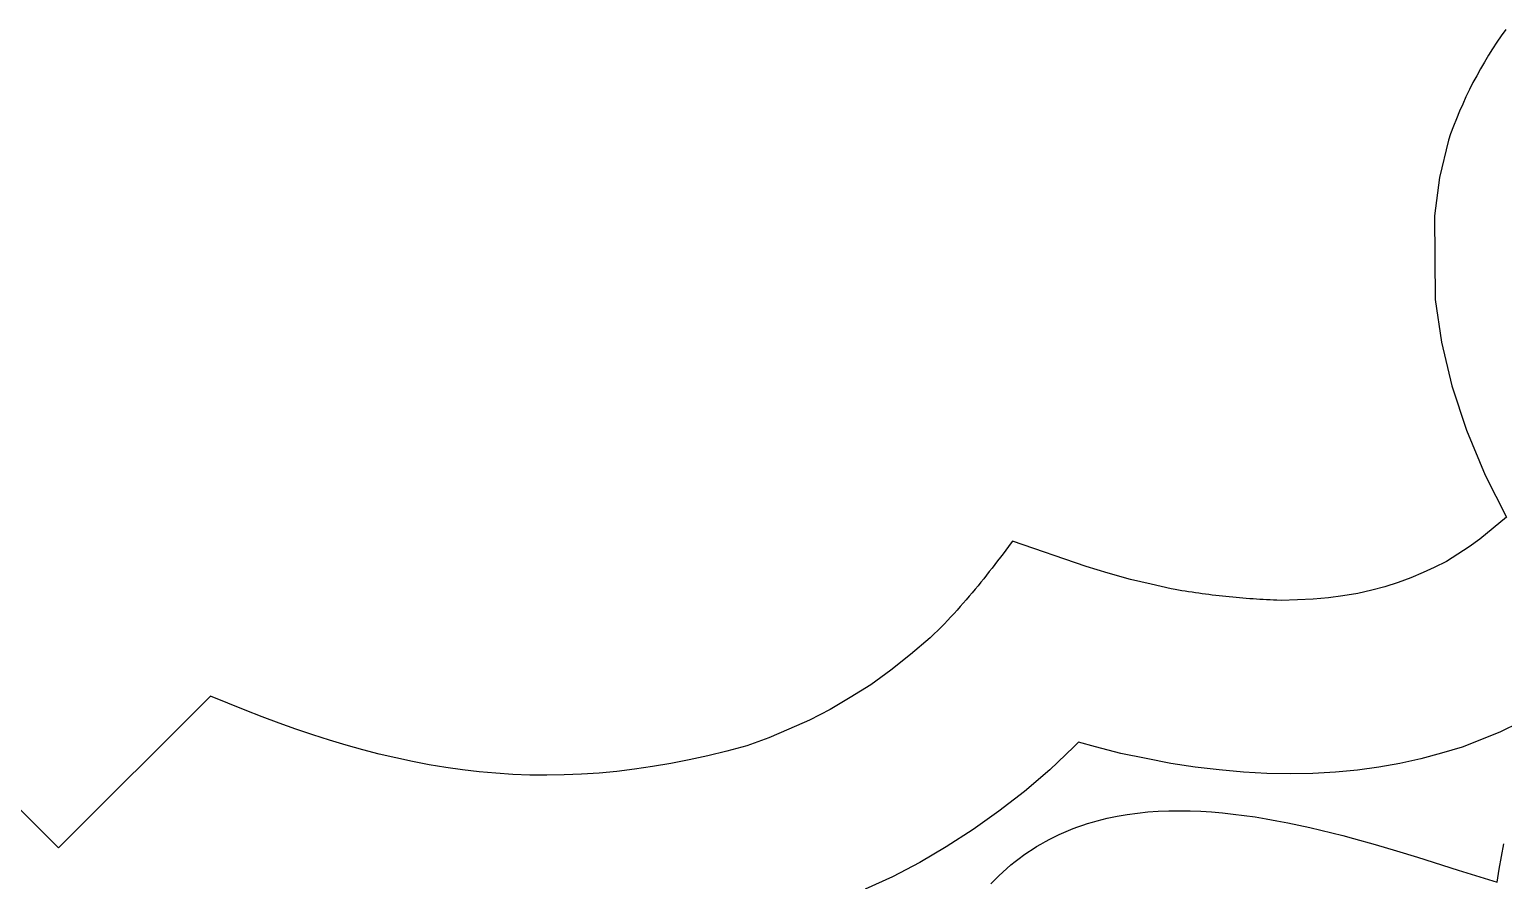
# Model space of a CAD drawing. Extents: x -61 to 56, y 12 to 129.
# Drawn here: x -3.18 to 28.82, y 106.46 to 124.94 of the extents above; entities that cross this region are included whole.
import ezdxf

# ---------------------------------------------------------------- set-up
doc = ezdxf.new("R2010")
doc.units = 0
doc.header["$MEASUREMENT"] = 0
doc.layers.add('LAYER_1', color=18, linetype='CONTINUOUS')

msp = doc.modelspace()

# ---------------------------------------------------------------- linework, layer by layer
at = {"layer": 'LAYER_1'}
for points in [[(28.875, 124.942), (28.776, 124.805), (28.68, 124.665), (28.587, 124.524), (28.496, 124.381), (28.409, 124.235), (28.323, 124.088), (28.241, 123.939), (28.161, 123.788), (28.084, 123.635), (28.009, 123.48), (27.938, 123.323), (27.868, 123.165), (27.802, 123.004), (27.738, 122.842), (27.676, 122.678), (27.626, 122.537), (27.432, 121.731), (27.328, 120.894), (27.339, 119.077), (27.48, 118.148), (27.701, 117.203), (28.021, 116.237), (28.427, 115.264), (28.891, 114.35), (28.311, 113.876), (28.077, 113.703), (27.832, 113.544), (27.583, 113.39), (27.317, 113.261), (27.079, 113.148), (26.814, 113.034), (26.535, 112.931), (26.244, 112.841), (25.964, 112.768), (25.661, 112.693), (25.334, 112.642), (25.022, 112.597), (24.688, 112.568), (24.352, 112.552), (23.994, 112.542), (23.902, 112.546), (23.828, 112.549), (23.755, 112.552), (23.681, 112.556), (23.608, 112.56), (23.534, 112.564), (23.46, 112.569), (23.387, 112.574), (23.313, 112.579), (23.239, 112.585), (23.165, 112.59), (23.092, 112.597), (23.018, 112.603), (22.944, 112.61), (22.87, 112.618), (22.797, 112.625), (22.723, 112.633), (22.649, 112.641), (22.575, 112.65), (22.502, 112.659), (22.428, 112.668), (22.354, 112.678), (22.281, 112.688), (22.208, 112.698), (22.134, 112.708), (22.061, 112.719), (21.988, 112.731), (21.915, 112.742), (21.842, 112.754), (21.769, 112.767), (21.696, 112.779), (21.608, 112.795), (21.175, 112.897), (20.724, 112.994), (20.242, 113.135), (19.763, 113.281), (18.164, 113.833), (18.136, 113.794), (18.077, 113.715), (18.018, 113.636), (17.959, 113.557), (17.9, 113.479), (17.84, 113.401), (17.781, 113.323), (17.721, 113.246), (17.66, 113.168), (17.6, 113.091), (17.539, 113.014), (17.477, 112.938), (17.415, 112.861), (17.353, 112.785), (17.29, 112.709), (17.226, 112.633), (17.161, 112.558), (17.096, 112.483), (17.029, 112.408), (16.962, 112.333), (16.894, 112.258), (16.826, 112.183), (16.756, 112.109), (16.685, 112.035), (16.613, 111.961), (16.54, 111.888), (16.466, 111.814), (16.377, 111.728), (15.95, 111.367), (15.523, 111.027), (15.088, 110.708), (14.636, 110.433), (14.202, 110.176), (13.756, 109.941), (13.309, 109.746), (12.876, 109.559), (12.395, 109.388), (11.962, 109.272), (11.552, 109.171), (11.147, 109.081), (10.746, 109.002), (10.351, 108.934), (9.959, 108.876), (9.572, 108.83), (9.188, 108.793), (8.808, 108.768), (8.431, 108.752), (8.057, 108.746), (7.686, 108.751), (7.316, 108.765), (6.949, 108.789), (6.584, 108.822), (6.221, 108.864), (5.859, 108.915), (5.497, 108.975), (5.137, 109.044), (4.777, 109.121), (4.417, 109.206), (4.057, 109.3), (3.696, 109.401), (3.335, 109.509), (2.972, 109.626), (2.607, 109.749), (2.241, 109.879), (1.873, 110.016), (1.502, 110.16), (1.127, 110.31), (0.751, 110.466), (-2.547, 107.168), (-5.845, 110.466)], [(29.169, 109.889), (28.755, 109.69), (28.348, 109.523), (27.923, 109.353), (27.477, 109.224), (27.032, 109.102), (26.574, 109.001), (26.117, 108.92), (25.651, 108.856), (25.174, 108.81), (24.682, 108.781), (24.19, 108.778), (23.688, 108.785), (23.176, 108.811), (22.652, 108.86), (22.132, 108.921), (21.603, 108.999), (21.065, 109.106), (20.515, 109.217), (19.965, 109.362), (19.593, 109.464), (19.494, 109.365), (18.971, 108.862), (18.424, 108.393), (17.87, 107.966), (17.309, 107.566), (16.727, 107.194), (16.151, 106.853), (15.557, 106.538), (14.962, 106.271)], [(29.169, 109.889), (28.755, 109.69), (28.348, 109.523), (27.923, 109.353), (27.477, 109.224), (27.032, 109.102), (26.574, 109.001), (26.117, 108.92), (25.651, 108.856), (25.174, 108.81), (24.682, 108.781), (24.19, 108.778), (23.688, 108.785), (23.176, 108.811), (22.652, 108.86), (22.132, 108.921), (21.603, 108.999), (21.065, 109.106), (20.515, 109.217), (19.965, 109.362), (19.593, 109.464), (19.494, 109.365), (18.971, 108.862), (18.424, 108.393), (17.87, 107.966), (17.309, 107.566), (16.727, 107.194), (16.151, 106.853), (15.557, 106.538), (14.962, 106.271)], [(17.695, 106.39), (17.779, 106.477), (17.865, 106.561), (17.952, 106.642), (18.04, 106.721), (18.129, 106.797), (18.219, 106.87), (18.31, 106.94), (18.402, 107.008), (18.496, 107.073), (18.59, 107.135), (18.685, 107.195), (18.781, 107.252), (18.878, 107.307), (18.976, 107.36), (19.075, 107.41), (19.175, 107.458), (19.276, 107.503), (19.378, 107.546), (19.48, 107.587), (19.583, 107.625), (19.687, 107.662), (19.792, 107.696), (19.898, 107.728), (20.004, 107.758), (20.111, 107.785), (20.218, 107.811), (20.327, 107.835), (20.436, 107.857), (20.655, 107.894), (20.878, 107.925), (21.102, 107.948), (21.328, 107.964), (21.556, 107.973), (21.786, 107.976), (22.018, 107.973), (22.25, 107.964), (22.485, 107.949), (22.72, 107.929), (22.956, 107.904), (23.193, 107.875), (23.43, 107.84), (23.668, 107.802), (23.906, 107.759), (24.144, 107.713), (24.382, 107.663), (24.62, 107.61), (24.858, 107.554), (25.095, 107.496), (25.332, 107.435), (25.567, 107.372), (26.035, 107.241), (26.498, 107.104), (26.955, 106.965), (27.842, 106.686), (28.689, 106.421), (28.731, 106.703), (28.779, 106.981), (28.833, 107.254)], [(17.695, 106.39), (17.779, 106.477), (17.865, 106.561), (17.952, 106.642), (18.04, 106.721), (18.129, 106.797), (18.219, 106.87), (18.31, 106.94), (18.402, 107.008), (18.496, 107.073), (18.59, 107.135), (18.685, 107.195), (18.781, 107.252), (18.878, 107.307), (18.976, 107.36), (19.075, 107.41), (19.175, 107.458), (19.276, 107.503), (19.378, 107.546), (19.48, 107.587), (19.583, 107.625), (19.687, 107.662), (19.792, 107.696), (19.898, 107.728), (20.004, 107.758), (20.111, 107.785), (20.218, 107.811), (20.327, 107.835), (20.436, 107.857), (20.655, 107.894), (20.878, 107.925), (21.102, 107.948), (21.328, 107.964), (21.556, 107.973), (21.786, 107.976), (22.018, 107.973), (22.25, 107.964), (22.485, 107.949), (22.72, 107.929), (22.956, 107.904), (23.193, 107.875), (23.43, 107.84), (23.668, 107.802), (23.906, 107.759), (24.144, 107.713), (24.382, 107.663), (24.62, 107.61), (24.858, 107.554), (25.095, 107.496), (25.332, 107.435), (25.567, 107.372), (26.035, 107.241), (26.498, 107.104), (26.955, 106.965), (27.842, 106.686), (28.689, 106.421), (28.731, 106.703), (28.779, 106.981), (28.833, 107.254)]]:
    msp.add_lwpolyline(points, dxfattribs=at)

doc.saveas('drawing.dxf')
